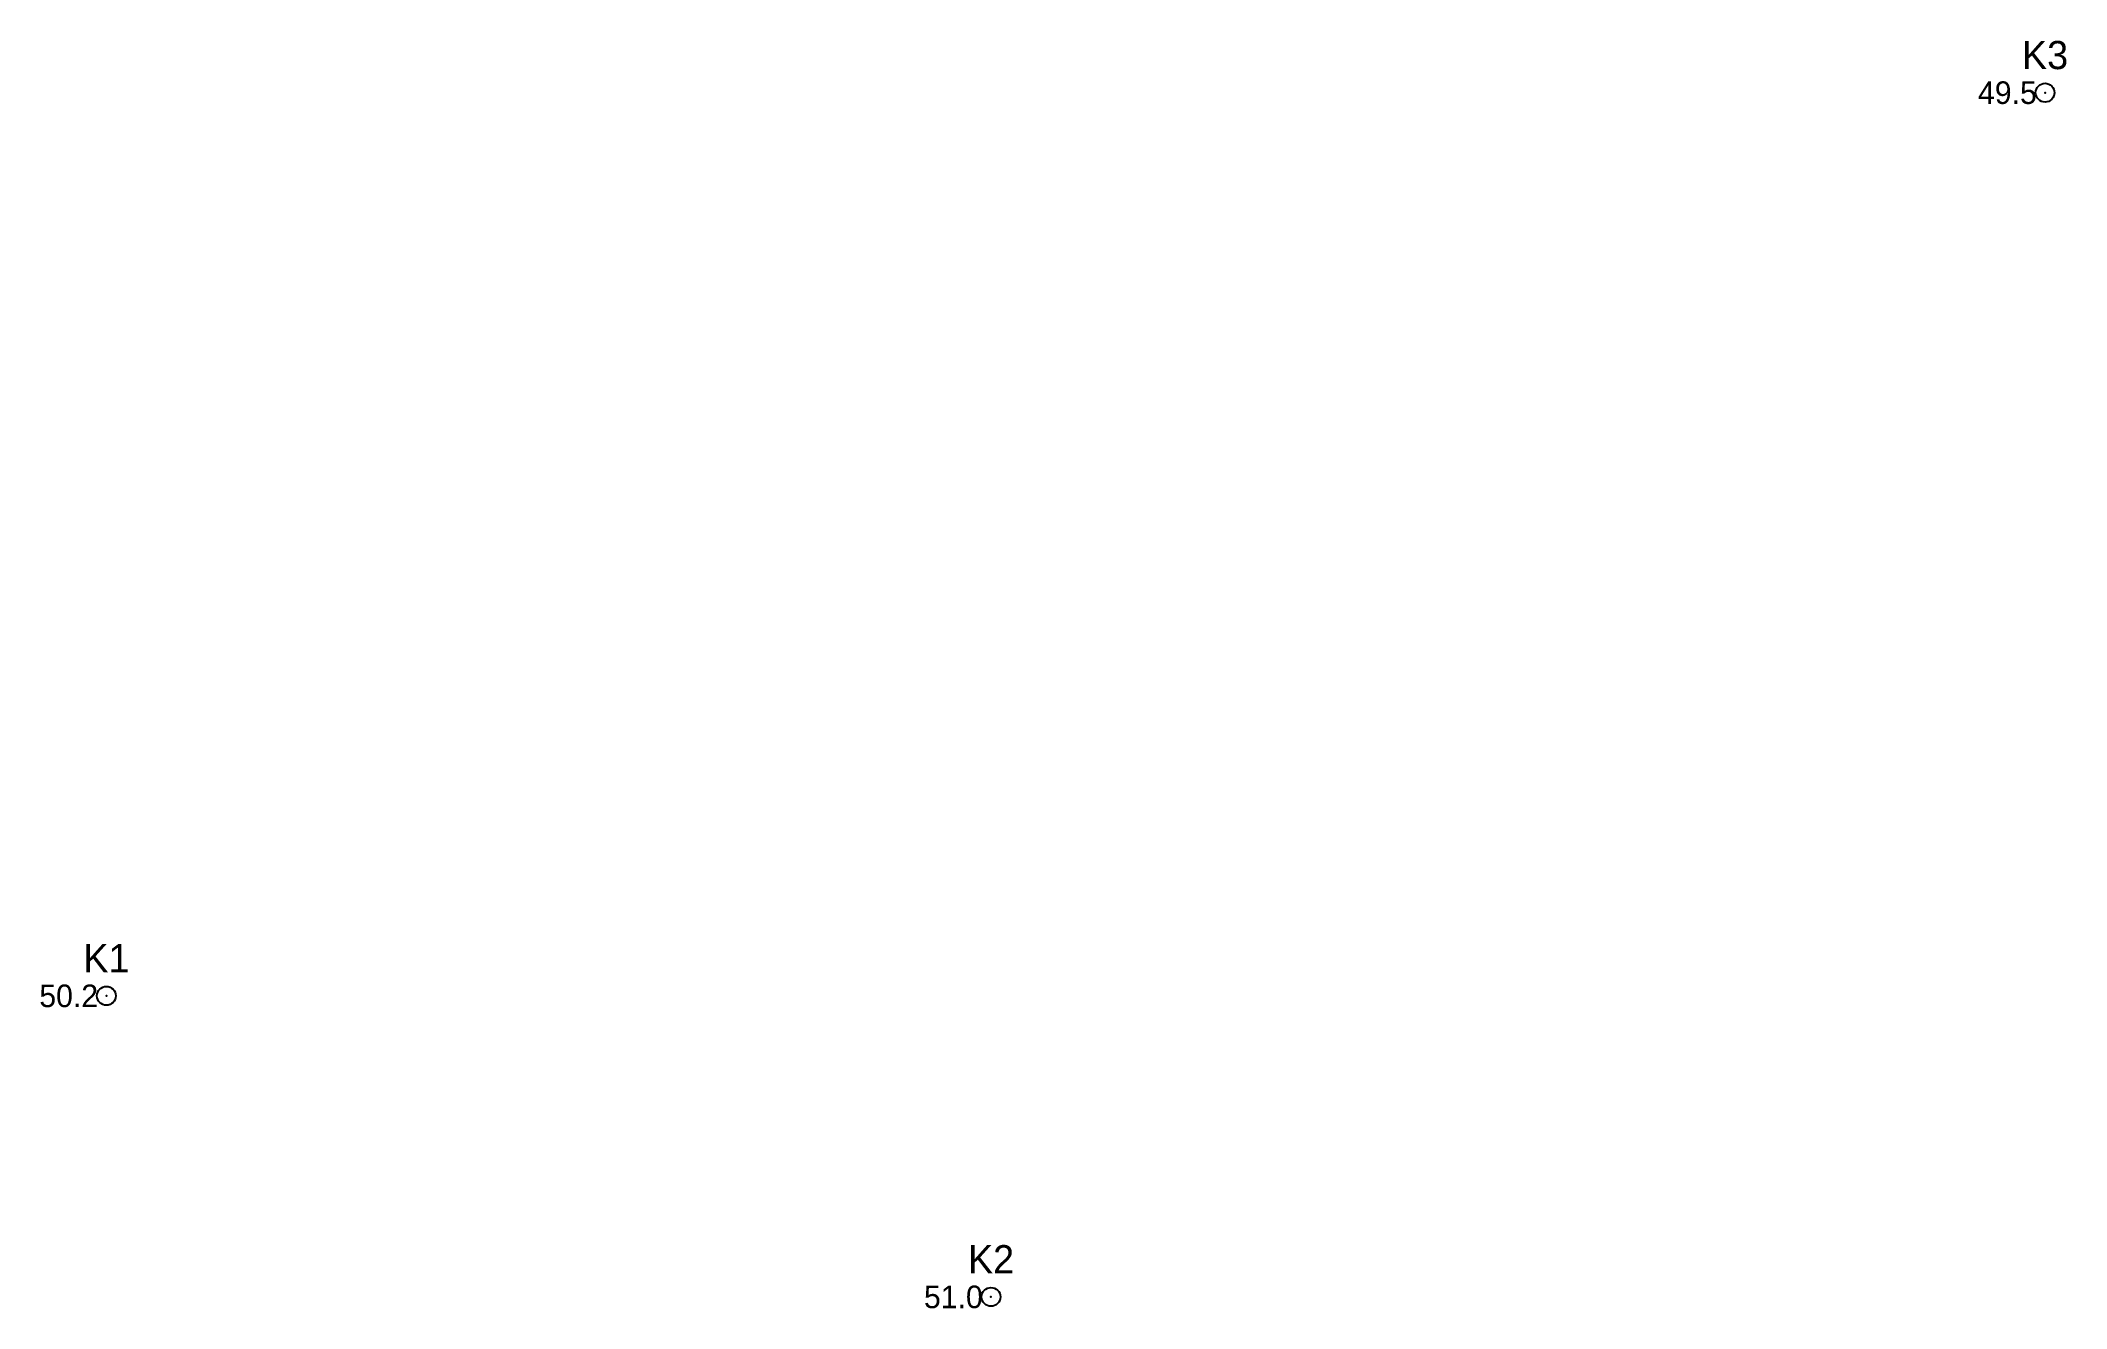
# Model space of a CAD drawing. Header units: metres. Extents: x 100 to 516, y 199 to 400.
# Drawn here: x 100.15 to 110.91, y 198.64 to 205.38 of the extents above.
import ezdxf
from ezdxf.enums import TextEntityAlignment as Align

# ---------------------------------------------------------------- set-up
doc = ezdxf.new("R2010")
doc.units = ezdxf.units.M
for name, color, linetype in [('K', 7, 'Continuous'), ('K_NAMES', 7, 'Continuous'), ('K_Z', 7, 'Continuous')]:
    doc.layers.add(name, color=color, linetype=linetype)

msp = doc.modelspace()

# ---------------------------------------------------------------- linework, layer by layer
at = {"layer": 'K'}
for centre in [(110.8, 205.1), (100.5, 200.3), (105.2, 198.7)]:
    msp.add_circle(centre, 0.05, dxfattribs=at)
for p in [(110.8, 205.1, 49.5), (100.5, 200.3, 50.2), (105.2, 198.7, 51)]:
    msp.add_point(p, dxfattribs=at)

# ---------------------------------------------------------------- texts
at = {"layer": 'K_NAMES', "color": 1}
for s, p in [('K3', (110.8, 205.3, 49.5)), ('K1', (100.5, 200.5, 50.2)), ('K2', (105.2, 198.9, 51))]:
    msp.add_text(s, height=0.15, dxfattribs=at).set_placement(p, align=Align.MIDDLE_CENTER)
at = {"layer": 'K_Z', "color": 3}
for s, p in [('49.5', (110.6, 205.1, 49.5)), ('50.2', (100.3, 200.3, 50.2)), ('51.0', (105, 198.7, 51))]:
    msp.add_text(s, height=0.12, dxfattribs=at).set_placement(p, align=Align.MIDDLE_CENTER)

doc.saveas('drawing.dxf')
